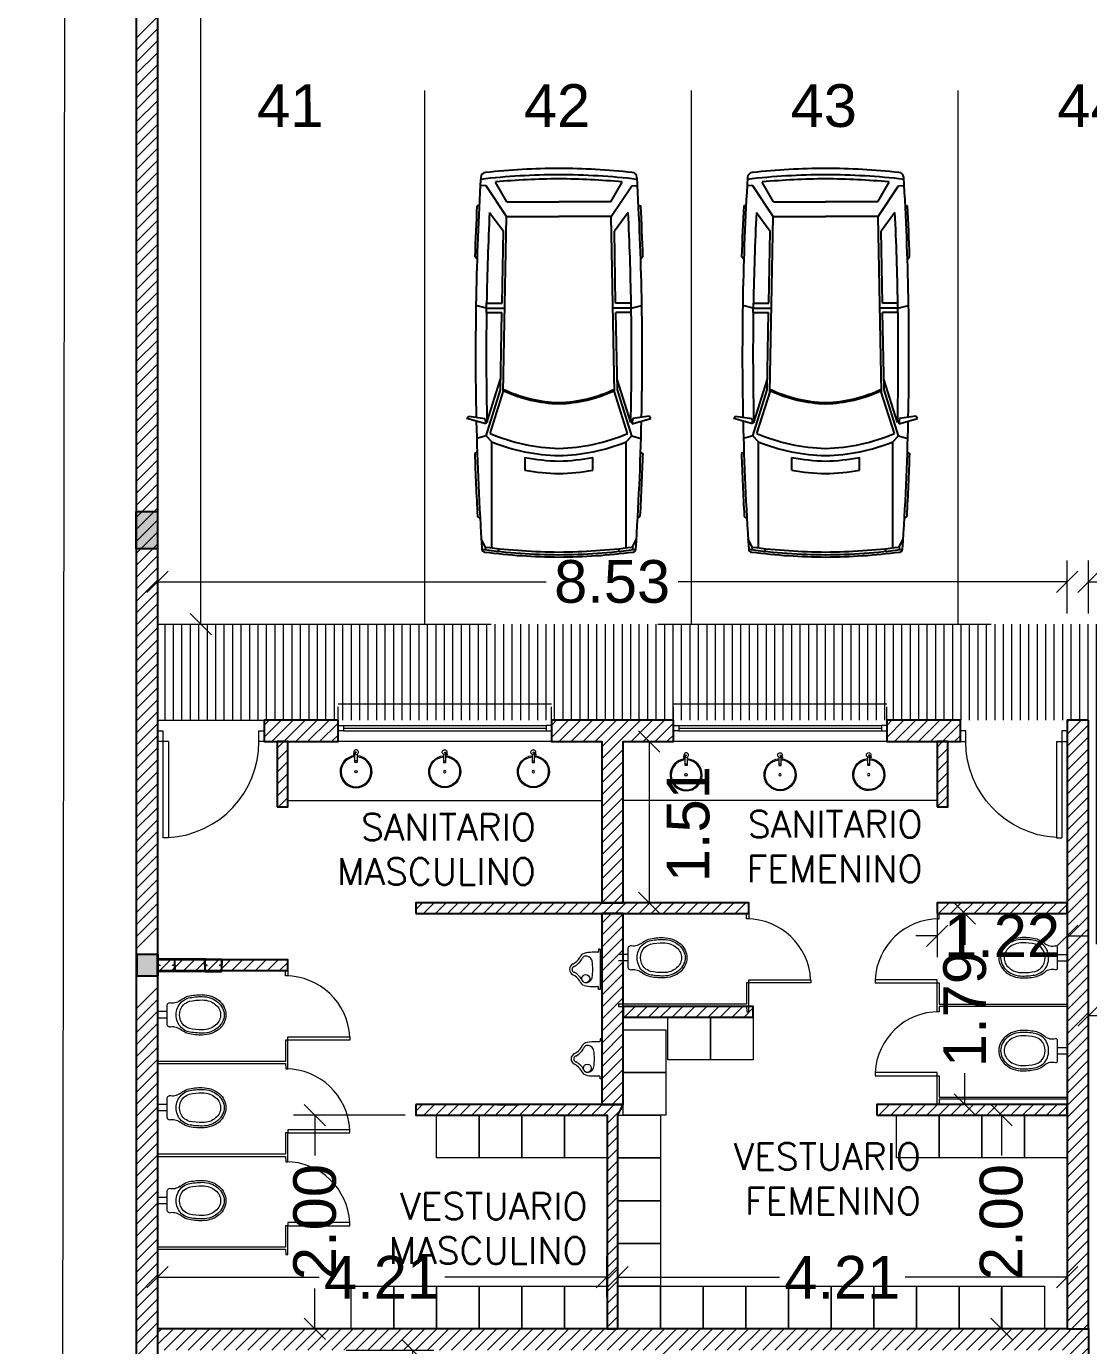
# Model space of a CAD drawing. Header units: inches. Extents: x 2 to 182, y -26 to 193.
# Drawn here: x 10.39 to 20.34, y 95.04 to 107.4 of the extents above; entities that cross this region are included whole.
import ezdxf

# ---------------------------------------------------------------- set-up
doc = ezdxf.new("R2010")
doc.units = ezdxf.units.IN
doc.header["$MEASUREMENT"] = 0
for name, pattern in [('ACAD_ISO10W100', [18, 12, -3, 0, -3]), ('HIDDEN2', [4.7625, 3.175, -1.5875]), ('LÍNEAS_OCULTAS2', [0.1875, 0.125, -0.0625])]:
    doc.linetypes.add(name, pattern=pattern)
for name, color, linetype, lineweight in [('01 eje', 30, 'ACAD_ISO10W100', 9), ('ARQ-CARPINTERIAS', 4, 'Continuous', 9), ('Est-Acero', 4, 'Continuous', 13), ('Est-muro', 7, 'Continuous', 0), ('IS-SANITARIOS', 6, 'Continuous', 9), ('L COTAS', 1, 'Continuous', 9), ('l gris', 9, 'Continuous', 5), ('L PROYEC', 4, 'HIDDEN2', 9), ('LAVADO MU', 10, 'Continuous', 5)]:
    doc.layers.add(name, color=color, linetype=linetype, lineweight=lineweight)
for name, color, linetype in [('01-COTAS ESTRUCTURA', 9, 'Continuous'), ('ARQ-MUROCERAMICO8X18X33', 3, 'Continuous'), ('ARQ-TXTS LOCAL', 3, 'Continuous'), ('AUTOS', 9, 'Continuous'), ('l muro', 5, 'Continuous'), ('l olumnas', 140, 'Continuous'), ('smr acero', 170, 'Continuous')]:
    doc.layers.add(name, color=color, linetype=linetype)
doc.styles.add('2mm para 1.100', font='ARIAL.TTF')
doc.styles.add('3mm para 1.100', font='ARIAL.TTF')
doc.styles.add('RomanS', font='romans.shx')
doc.dimstyles.new('cotas 1.100', dxfattribs={"dimscale": 2, "dimtxt": 0.2, "dimasz": 0.1, "dimexe": 0.1, "dimexo": 0.05, "dimgap": 0.05, "dimtad": 0, "dimzin": 0, "dimdsep": 46, "dimtxsty": '2mm para 1.100', "dimblk": 'OBLIQUE', "dimcen": 0.09, "dimclrd": 256, "dimclre": 256, "dimclrt": 256, "dimaunit": 1, "dimadec": 3, "dimazin": 0, "dimtfac": 1, "dimtofl": 0, "dimtmove": 2, "dimatfit": 3, "dimfxl": 0, "dimtolj": 1, "dimtzin": 0, "dimlwd": -1, "dimlwe": -1, "dimarcsym": 0})
pattern_1 = [(45, (-3436.32653, -725.744745), (-0.0561266008, 0.0561266008), [])]
pattern_2 = [(45, (-3436.32653, -724.94483), (-0.0561266008, 0.0561266008), [])]

# ---------------------------------------------------------------- blocks, each defined once
blk = doc.blocks.new('terreno1')
at = {"layer": '01 eje', "ltscale": 0.05}
blk.add_line((2858.813, 860.328), (2858.813, 730.799), dxfattribs=at)
blk = doc.blocks.new('Bacha de baño 2 pl')
for p, q in [((-0.004, -0.16), (-0.024, -0.176)), ((-0.024, -0.188), (0.004, -0.161)), ((-0.024, -0.176), (-0.024, -0.188)), ((-0.01, -0.256), (-0.01, -0.179)), ((0.011, -0.243), (-0.01, -0.243)), ((0.011, -0.179), (0.011, -0.256)), ((0.011, -0.256), (-0.01, -0.256)), ((0.011, -0.256), (-0.01, -0.256))]:
    blk.add_line(p, q)
at = {"color": 252}
blk.add_circle((0, -0.344), 0.0113, dxfattribs=at)
for centre, radius, start, end in [((0, -0.344), 0.15, 93.6546, 85.9198), ((0, -0.344), 0.14, 93.916, 85.6278), ((0.001, -0.16), 0.0219, 297.5209, 211.2432), ((0.001, -0.16), 0.0219, 232.7873, 242.4791), ((0.001, -0.16), 0.0219, 242.4791, 297.5209), ((-0.002, -0.169), 0.00944, 54.747, 102.6245)]:
    blk.add_arc(centre, radius, start, end)
blk = doc.blocks.new('LZ-PM01$0$MEWAFND$0$MINGI')
for p, q in [((-0.188, 0.016), (-0.168, 0.016)), ((-0.188, 0), (-0.188, 0.016)), ((0.188, 0), (-0.188, 0)), ((0.188, 0.016), (0.168, 0.016)), ((0.188, 0), (0.188, 0.016))]:
    blk.add_line(p, q)
for centre, radius, start, end in [((-0.202, 0.346), 0.17, 302.4219, 333.4809), ((-0.202, 0.346), 0.196, 302.4219, 333.4809), ((-0.001, 0.252), 0.0524, 88.4121, 159.8647), ((-0.015, 0.255), 0.0124, 149.9952, 163.3504), ((-0.001, 0.252), 0.0264, 88.4121, 159.8647), ((0, 0.299), 0.0202, 267.956, 272.044), ((0.001, 0.252), 0.0524, 20.1353, 91.5879), ((0.001, 0.252), 0.0264, 20.1353, 91.5879), ((0.015, 0.255), 0.0124, 16.6496, 30.0048), ((0.202, 0.346), 0.196, 206.5191, 237.5781), ((0.202, 0.346), 0.17, 206.5191, 237.5781), ((0.16, 0.08), 0.32, 165.54, 180), ((-0.087, 0.143), 0.0648, 111.7562, 164.4084), ((-0.087, 0.143), 0.0388, 111.7562, 111.7562), ((-0.061, 0.142), 0.0647, 170.1127, 245.0367), ((-0.087, 0.143), 0.0388, 118.9977, 164.4084), ((-0.141, 0.258), 0.0887, 293.0794, 299.3743), ((0.061, 0.142), 0.0647, 294.9633, 9.8873), ((0.141, 0.258), 0.0887, 240.6257, 246.9206), ((0.087, 0.143), 0.0388, 15.5916, 61.0023), ((0.087, 0.143), 0.0648, 15.5916, 68.2438), ((-0.16, 0.08), 0.32, 0, 14.46), ((-0.168, 0.024), 0.008, 270, 1.2596), ((1.082, 0.051), 1.242, 178.6838, 181.2596), ((-0.06, 0.149), 0.0714, 247.0115, 257.3819), ((0, 0.496), 0.423, 259.6448, 270), ((0, 0.496), 0.423, 270, 280.3552), ((0.06, 0.149), 0.0714, 282.6181, 292.9885), ((-1.082, 0.051), 1.242, 358.7404, 1.3162), ((0.168, 0.024), 0.008, 178.7404, 270)]:
    blk.add_arc(centre, radius, start, end)
blk = doc.blocks.new('Inodoro')
for p, q in [((626.156, 117.888), (626.341, 117.888)), ((626.219, 117.888), (626.219, 117.797)), ((626.279, 117.888), (626.279, 117.797))]:
    blk.add_line(p, q)
for points in [[(626.248, 118.421, 0.114233), (626.185, 118.406, 0.103679), (626.128, 118.362, 0.091573), (626.091, 118.297, 0.084524), (626.077, 118.216, 0.050698), (626.09, 118.087, 0.096685), (626.129, 118.018, 0.193549), (626.249, 117.971, 0.193549), (626.368, 118.018, 0.096685), (626.407, 118.087, 0.050698), (626.42, 118.216, 0.084524), (626.406, 118.297, 0.091573), (626.369, 118.362, 0.103679), (626.312, 118.406, 0.114233), (626.249, 118.421)], [(626.248, 118.388, 0.114233), (626.199, 118.377, 0.103679), (626.153, 118.341, 0.091573), (626.121, 118.286, 0.084532), (626.109, 118.216, 0.049852), (626.121, 118.096, 0.091573), (626.153, 118.041, 0.190851), (626.249, 118.003, 0.190851), (626.344, 118.041, 0.091573), (626.376, 118.096, 0.049852), (626.388, 118.216, 0.084532), (626.376, 118.286, 0.091573), (626.344, 118.341, 0.103679), (626.298, 118.377, 0.114233), (626.249, 118.388)]]:
    blk.add_lwpolyline(points, format="xyb")
for centre, radius, start, end in [((626.263, 118.248), 0.194, 116.0672, 139.7441), ((626.248, 118.278), 0.16, 90, 116.0672), ((626.249, 118.278), 0.16, 63.9328, 90), ((626.234, 118.248), 0.194, 40.2559, 63.9328), ((626.322, 118.216), 0.262, 160.6726, 180), ((626.286, 118.228), 0.224, 139.7441, 160.6726), ((626.211, 118.228), 0.224, 19.3274, 40.2559), ((626.175, 118.216), 0.262, 0, 19.3274), ((626.697, 118.216), 0.638, 179.974, 192.3597), ((625.8, 118.216), 0.638, 347.6403, 0.026), ((626.286, 118.153), 0.224, 199.3274, 220.2559), ((626.211, 118.153), 0.224, 319.7441, 340.6726), ((626.019, 117.935), 0.12, 345.846, 37.6011), ((626.156, 117.908), 0.02, 188.0487, 271.2546), ((626.341, 117.908), 0.02, 268.7454, 351.9513), ((626.478, 117.935), 0.12, 142.3989, 194.154)]:
    blk.add_arc(centre, radius, start, end)
blk = doc.blocks.new('SE-PM01$0$P3')
for p, q in [((7, 19.56), (6.1, 19.56)), ((6.1, 19.509), (6.1, 19.56)), ((7, 19.509), (7, 19.56))]:
    blk.add_line(p, q)
at = {"ltscale": 200}
blk.add_line((7, 19.509), (6.1, 19.509), dxfattribs=at)
for points in [[(7.1, 19.61), (7.1, 19.56), (7, 19.56), (7, 19.61)], [(7.1, 18.66), (7.1, 18.61), (7, 18.61), (7, 18.66)]]:
    blk.add_lwpolyline(points, close=True, dxfattribs=at)
blk.add_arc((7, 19.56), 0.9, 183.2763, 270, dxfattribs=at)
blk = doc.blocks.new('E-120')
for p, q in [((0.361, 0.738), (0.383, 0.763)), ((0.982, 0.765), (0.969, 0.788)), ((1.136, 0.683), (1.111, 0.769)), ((1.249, 0.685), (1.297, 0.862)), ((1.297, 0.862), (1.321, 0.845)), ((1.321, 0.845), (1.297, 0.693)), ((2.333, 0.678), (2.358, 0.777)), ((2.789, 0.766), (2.813, 0.786)), ((3.294, 0.746), (3.29, 0.767)), ((0.094, 0.689), (0.069, 0.692)), ((0.086, 0.63), (1.078, 0.63)), ((0.094, 0.689), (0.171, 0.727)), ((1.078, 0.63), (1.136, 0.683)), ((1.136, 0.683), (1.566, 0.548)), ((1.158, 0.644), (1.558, 0.518)), ((1.297, 0.693), (1.249, 0.685)), ((1.26, 0.674), (1.665, 0.546)), ((2.29, 0.678), (2.29, 0.534)), ((2.29, 0.678), (2.378, 0.677)), ((2.333, 0.678), (2.333, 0.507)), ((2.378, 0.678), (2.378, 0.532)), ((3.228, 0.649), (3.052, 0.52)), ((3.191, 0.491), (3.477, 0.683)), ((3.477, 0.683), (3.48, 0.736)), ((0.079, 0.567), (0.054, 0.569)), ((1.546, 0.522), (3.191, 0.491)), ((1.566, 0.548), (2.29, 0.534)), ((2.378, 0.532), (3.052, 0.52)), ((3.328, 0.488), (3.513, 0.594)), ((3.191, 0.491), (3.191, 0)), ((3.328, 0.488), (3.328, 0)), ((0.814, 0.317), (0.934, 0.317)), ((3.191, -0.491), (3.191, 0)), ((3.328, -0.488), (3.328, 0)), ((0.814, -0.317), (0.934, -0.317)), ((1.546, -0.522), (3.191, -0.491)), ((3.191, -0.491), (3.477, -0.683)), ((3.328, -0.488), (3.513, -0.594)), ((0.078, -0.558), (0.053, -0.562)), ((1.136, -0.683), (1.566, -0.548)), ((1.158, -0.644), (1.558, -0.518)), ((1.26, -0.674), (1.665, -0.546)), ((1.566, -0.548), (2.29, -0.534)), ((2.29, -0.678), (2.29, -0.534)), ((2.333, -0.678), (2.333, -0.507)), ((2.378, -0.532), (3.052, -0.52)), ((2.378, -0.678), (2.378, -0.532)), ((3.228, -0.649), (3.052, -0.52)), ((0.094, -0.689), (0.069, -0.692)), ((0.086, -0.63), (1.078, -0.63)), ((0.094, -0.689), (0.171, -0.727)), ((0.361, -0.738), (0.383, -0.763)), ((1.078, -0.63), (1.136, -0.683)), ((1.136, -0.683), (1.111, -0.769)), ((1.249, -0.685), (1.297, -0.862)), ((1.297, -0.693), (1.249, -0.685)), ((1.321, -0.845), (1.297, -0.693)), ((2.29, -0.678), (2.378, -0.677)), ((2.333, -0.678), (2.358, -0.777)), ((3.477, -0.683), (3.48, -0.736)), ((0.982, -0.765), (0.969, -0.788)), ((1.297, -0.862), (1.321, -0.845)), ((2.789, -0.766), (2.813, -0.786)), ((3.294, -0.746), (3.29, -0.767))]:
    blk.add_line(p, q)
for centre, radius, start, end in [((1.903, -27.265), 28.046, 91.2874, 93.7373), ((1.903, -27.265), 28.069, 91.9055, 93.1027), ((1.903, -27.265), 28.046, 86.6212, 91.2121), ((1.903, -27.258), 28.06, 87.167, 88.1406), ((5.769, -0.04), 5.769, 172.6816, 179.5994), ((5.769, -0.04), 5.747, 172.3934, 179.5979), ((0.077, 0.691), 0.03, 93.7373, 172.6816), ((5.769, -0.04), 5.722, 172.6816, 179.5961), ((2.76, -0.04), 1.81, 158.2817, 178.7222), ((2.76, -0.04), 1.742, 156.8644, 178.6721), ((1.903, -27.265), 27.946, 89.2062, 91.3172), ((1.903, -27.265), 27.946, 87.2823, 89.0264), ((-2.869, -0.011), 6.45, 0.1016, 6.6242), ((3.553, 0.682), 0.05, 6.1594, 86.6212), ((-2.869, -0.011), 6.509, 0.1007, 6.1594), ((2.76, -0.04), 1.325, 155.0855, 178.2544), ((2.76, -0.04), 1.313, 154.6813, 178.2383), ((-2.869, -0.011), 6.411, 0.1023, 5.4171), ((2.76, -0.04), 1.978, 169.5792, 178.8307), ((2.76, -0.04), 1.861, 168.9125, 178.7568), ((5.769, 0.04), 5.769, 180.4006, 187.3184), ((5.769, 0.04), 5.747, 180.4021, 187.6066), ((5.769, 0.04), 5.722, 180.4039, 187.3184), ((2.76, 0.04), 1.978, 181.1693, 190.4208), ((2.76, 0.04), 1.861, 181.2432, 191.0875), ((2.76, 0.04), 1.81, 181.2778, 201.7183), ((2.76, 0.04), 1.742, 181.3279, 203.1356), ((2.76, 0.04), 1.325, 181.7456, 204.9145), ((2.76, 0.04), 1.313, 181.7617, 205.3187), ((-2.869, 0.011), 6.45, 353.3758, 359.8984), ((-2.869, 0.011), 6.411, 354.5829, 359.8977), ((-2.869, 0.011), 6.509, 353.8406, 359.8993), ((0.077, -0.691), 0.03, 187.3184, 266.2627), ((1.903, 27.265), 28.046, 266.2627, 268.7126), ((1.903, 27.265), 27.946, 268.6828, 270.7938), ((1.903, 27.265), 28.046, 268.7879, 273.3788), ((1.903, 27.265), 27.946, 270.9736, 272.7177), ((3.553, -0.682), 0.05, 273.3788, 353.8406), ((1.903, 27.265), 28.069, 266.8973, 268.0945), ((1.903, 27.258), 28.06, 271.8594, 272.833)]:
    blk.add_arc(centre, radius, start, end)
blk = doc.blocks.new('_Oblique')
at = {"color": 0, "linetype": 'ByBlock', "lineweight": -2}
blk.add_line((-0.5, -0.5), (0.5, 0.5), dxfattribs=at)
blk = doc.blocks.new('*D113')
at = {"layer": 'Defpoints', "color": 0}
for p in [(10.786, 133.315), (11.616, 133.314), (11.416, 8.495)]:
    blk.add_point(p, dxfattribs=at)
at = {"layer": 'L COTAS'}
for p, q in [((11.516, 133.314), (10.586, 133.316)), ((10.786, 133.315), (10.688, 71.815)), ((10.586, 8.496), (10.685, 69.996)), ((11.316, 8.495), (10.386, 8.496))]:
    blk.add_line(p, q, dxfattribs=at)
at = {"layer": 'L COTAS', "xscale": 0.2, "yscale": 0.2, "zscale": 0.2}
for p, rotation in [((10.786, 133.315), 89.90828215739022), ((10.586, 8.496), 269.9082821573902)]:
    blk.add_blockref('_Oblique', p, dxfattribs=dict(at, rotation=rotation))
at = {"layer": 'L COTAS', "insert": (10.686, 70.906), "char_height": 0.4, "attachment_point": 5, "rotation": 89.9083, "style": '2mm para 1.100'}
blk.add_mtext('\\A1;124.82', dxfattribs=at)
blk = doc.blocks.new('*D114')
at = {"layer": 'Defpoints', "color": 0}
for p in [(11.616, 133.14), (12.021, 133.14), (11.616, 101.796)]:
    blk.add_point(p, dxfattribs=at)
at = {"layer": 'L COTAS'}
for p, q in [((11.716, 133.14), (12.221, 133.14)), ((12.021, 133.14), (12.021, 118.242)), ((12.021, 101.796), (12.021, 116.694)), ((11.716, 101.796), (12.221, 101.796))]:
    blk.add_line(p, q, dxfattribs=at)
at = {"layer": 'L COTAS', "xscale": 0.2, "yscale": 0.2, "zscale": 0.2}
for p, rotation in [((12.021, 133.14), 90), ((12.021, 101.796), 270)]:
    blk.add_blockref('_Oblique', p, dxfattribs=dict(at, rotation=rotation))
at = {"layer": 'L COTAS', "insert": (12.021, 117.468), "char_height": 0.4, "attachment_point": 5, "rotation": 90, "style": '2mm para 1.100'}
blk.add_mtext('\\A1;31.34', dxfattribs=at)
blk = doc.blocks.new('*D115')
at = {"layer": 'Defpoints', "color": 0}
for p in [(20.139, 102.194), (11.614, 101.796), (20.139, 101.796)]:
    blk.add_point(p, dxfattribs=at)
at = {"layer": 'L COTAS'}
for p, q in [((11.614, 101.896), (11.614, 102.394)), ((20.139, 101.896), (20.139, 102.394)), ((11.614, 102.194), (15.257, 102.194)), ((20.139, 102.194), (16.496, 102.194))]:
    blk.add_line(p, q, dxfattribs=at)
at = {"layer": 'L COTAS', "xscale": 0.2, "yscale": 0.2, "zscale": 0.2, "rotation": 180}
blk.add_blockref('_Oblique', (11.614, 102.194), dxfattribs=at)
at = {"layer": 'L COTAS', "xscale": 0.2, "yscale": 0.2, "zscale": 0.2}
blk.add_blockref('_Oblique', (20.139, 102.194), dxfattribs=at)
at = {"layer": 'L COTAS', "insert": (15.876, 102.194), "char_height": 0.4, "attachment_point": 5, "style": '2mm para 1.100'}
blk.add_mtext('\\A1;8.53', dxfattribs=at)
blk = doc.blocks.new('*D116')
at = {"layer": 'Defpoints', "color": 0}
for p in [(55.176, 102.194), (20.339, 101.796), (55.176, 101.8)]:
    blk.add_point(p, dxfattribs=at)
at = {"layer": 'L COTAS'}
for p, q in [((20.339, 101.896), (20.339, 102.394)), ((55.176, 101.9), (55.176, 102.394)), ((20.339, 102.194), (36.983, 102.194)), ((55.176, 102.194), (38.531, 102.194))]:
    blk.add_line(p, q, dxfattribs=at)
at = {"layer": 'L COTAS', "xscale": 0.2, "yscale": 0.2, "zscale": 0.2, "rotation": 180}
blk.add_blockref('_Oblique', (20.339, 102.194), dxfattribs=at)
at = {"layer": 'L COTAS', "xscale": 0.2, "yscale": 0.2, "zscale": 0.2}
blk.add_blockref('_Oblique', (55.176, 102.194), dxfattribs=at)
at = {"layer": 'L COTAS', "insert": (37.757, 102.194), "char_height": 0.4, "attachment_point": 5, "style": '2mm para 1.100'}
blk.add_mtext('\\A1;34.84', dxfattribs=at)
blk = doc.blocks.new('*D117')
at = {"layer": 'Defpoints', "color": 0}
for p in [(15.976, 100.696), (16.222, 99.186), (16.222, 99.186)]:
    blk.add_point(p, dxfattribs=at)
at = {"layer": 'L COTAS'}
for p, q in [((16.076, 100.696), (16.422, 100.696)), ((16.222, 100.696), (16.222, 99.186)), ((16.122, 99.186), (16.022, 99.186))]:
    blk.add_line(p, q, dxfattribs=at)
at = {"layer": 'L COTAS', "xscale": 0.2, "yscale": 0.2, "zscale": 0.2}
for p, rotation in [((16.222, 100.696), 90), ((16.222, 99.186), 270)]:
    blk.add_blockref('_Oblique', p, dxfattribs=dict(at, rotation=rotation))
at = {"layer": 'L COTAS', "insert": (16.59, 99.923), "char_height": 0.4, "attachment_point": 5, "rotation": 90, "style": '2mm para 1.100'}
blk.add_mtext('\\A1;1.51', dxfattribs=at)
blk = doc.blocks.new('*D118')
at = {"layer": 'Defpoints', "color": 0}
for p in [(18.921, 99.136), (20.139, 99.186), (20.139, 98.878)]:
    blk.add_point(p, dxfattribs=at)
at = {"layer": 'L COTAS'}
for p, q in [((18.921, 99.036), (18.921, 98.678)), ((20.139, 99.086), (20.139, 98.678)), ((18.921, 98.878), (18.721, 98.878)), ((20.139, 98.878), (20.339, 98.878))]:
    blk.add_line(p, q, dxfattribs=at)
at = {"layer": 'L COTAS', "xscale": 0.2, "yscale": 0.2, "zscale": 0.2}
blk.add_blockref('_Oblique', (18.921, 98.878), dxfattribs=at)
at = {"layer": 'L COTAS', "xscale": 0.2, "yscale": 0.2, "zscale": 0.2, "rotation": 180}
blk.add_blockref('_Oblique', (20.139, 98.878), dxfattribs=at)
at = {"layer": 'L COTAS', "insert": (19.53, 98.878), "char_height": 0.4, "attachment_point": 5, "style": '2mm para 1.100'}
blk.add_mtext('\\A1;1.22', dxfattribs=at)
blk = doc.blocks.new('*D119')
at = {"layer": 'Defpoints', "color": 0}
for p in [(20.139, 95.679), (15.926, 95.396), (20.139, 95.396)]:
    blk.add_point(p, dxfattribs=at)
at = {"layer": 'L COTAS'}
for p, q in [((15.926, 95.496), (15.926, 95.879)), ((20.139, 95.496), (20.139, 95.879)), ((15.926, 95.679), (17.444, 95.679)), ((20.139, 95.679), (18.622, 95.679))]:
    blk.add_line(p, q, dxfattribs=at)
at = {"layer": 'L COTAS', "xscale": 0.2, "yscale": 0.2, "zscale": 0.2, "rotation": 180}
blk.add_blockref('_Oblique', (15.926, 95.679), dxfattribs=at)
at = {"layer": 'L COTAS', "xscale": 0.2, "yscale": 0.2, "zscale": 0.2}
blk.add_blockref('_Oblique', (20.139, 95.679), dxfattribs=at)
at = {"layer": 'L COTAS', "insert": (18.033, 95.679), "char_height": 0.4, "attachment_point": 5, "style": '2mm para 1.100'}
blk.add_mtext('\\A1;4.21', dxfattribs=at)
blk = doc.blocks.new('*D120')
at = {"layer": 'Defpoints', "color": 0}
for p in [(19.182, 99.086), (19.289, 99.086), (19.182, 97.296)]:
    blk.add_point(p, dxfattribs=at)
at = {"layer": 'L COTAS'}
for p, q in [((19.189, 99.086), (18.982, 99.086)), ((19.182, 99.086), (19.182, 98.792)), ((19.182, 97.296), (19.182, 97.59)), ((19.082, 97.296), (18.982, 97.296))]:
    blk.add_line(p, q, dxfattribs=at)
at = {"layer": 'L COTAS', "xscale": 0.2, "yscale": 0.2, "zscale": 0.2}
for p, rotation in [((19.182, 99.086), 90), ((19.182, 97.296), 270)]:
    blk.add_blockref('_Oblique', p, dxfattribs=dict(at, rotation=rotation))
at = {"layer": 'L COTAS', "insert": (19.182, 98.191), "char_height": 0.4, "attachment_point": 5, "rotation": 90, "style": '2mm para 1.100'}
blk.add_mtext('\\A1;1.79', dxfattribs=at)
blk = doc.blocks.new('*D121')
at = {"layer": 'Defpoints', "color": 0}
for p in [(11.614, 95.679), (11.614, 95.396), (15.826, 95.396)]:
    blk.add_point(p, dxfattribs=at)
at = {"layer": 'L COTAS'}
for p, q in [((11.614, 95.496), (11.614, 95.879)), ((15.826, 95.496), (15.826, 95.879)), ((11.614, 95.679), (13.131, 95.679)), ((15.826, 95.679), (14.309, 95.679))]:
    blk.add_line(p, q, dxfattribs=at)
at = {"layer": 'L COTAS', "xscale": 0.2, "yscale": 0.2, "zscale": 0.2, "rotation": 180}
blk.add_blockref('_Oblique', (11.614, 95.679), dxfattribs=at)
at = {"layer": 'L COTAS', "xscale": 0.2, "yscale": 0.2, "zscale": 0.2}
blk.add_blockref('_Oblique', (15.826, 95.679), dxfattribs=at)
at = {"layer": 'L COTAS', "insert": (13.72, 95.679), "char_height": 0.4, "attachment_point": 5, "style": '2mm para 1.100'}
blk.add_mtext('\\A1;4.21', dxfattribs=at)
blk = doc.blocks.new('*D197')
at = {"layer": 'Defpoints', "color": 0}
for p in [(19.249, 97.196), (19.249, 95.196), (19.524, 95.196)]:
    blk.add_point(p, dxfattribs=at)
at = {"layer": 'L COTAS'}
for p, q in [((19.349, 97.196), (19.724, 97.196)), ((19.524, 97.196), (19.524, 96.818)), ((19.524, 95.196), (19.524, 95.574)), ((19.349, 95.196), (19.724, 95.196))]:
    blk.add_line(p, q, dxfattribs=at)
at = {"layer": 'L COTAS', "xscale": 0.2, "yscale": 0.2, "zscale": 0.2}
for p, rotation in [((19.524, 97.196), 90), ((19.524, 95.196), 270)]:
    blk.add_blockref('_Oblique', p, dxfattribs=dict(at, rotation=rotation))
at = {"layer": 'L COTAS', "insert": (19.524, 96.196), "char_height": 0.4, "attachment_point": 5, "rotation": 90, "style": '2mm para 1.100'}
blk.add_mtext('\\A1;2.00', dxfattribs=at)
blk = doc.blocks.new('*D424')
at = {"layer": 'Defpoints', "color": 0}
for p in [(14.036, 97.196), (13.09, 95.196), (14.036, 95.196)]:
    blk.add_point(p, dxfattribs=at)
at = {"layer": 'L COTAS'}
for p, q in [((13.936, 97.196), (12.89, 97.196)), ((13.09, 97.196), (13.09, 96.818)), ((13.09, 95.196), (13.09, 95.574)), ((13.936, 95.196), (12.89, 95.196))]:
    blk.add_line(p, q, dxfattribs=at)
at = {"layer": 'L COTAS', "xscale": 0.2, "yscale": 0.2, "zscale": 0.2}
for p, rotation in [((13.09, 97.196), 90), ((13.09, 95.196), 270)]:
    blk.add_blockref('_Oblique', p, dxfattribs=dict(at, rotation=rotation))
at = {"layer": 'L COTAS', "insert": (13.09, 96.196), "char_height": 0.4, "attachment_point": 5, "rotation": 90, "style": '2mm para 1.100'}
blk.add_mtext('\\A1;2.00', dxfattribs=at)
blk = doc.blocks.new('*D198')
at = {"layer": 'Defpoints', "color": 0}
for p in [(23.283, 98.548), (23.283, 98.13), (20.342, 97.698)]:
    blk.add_point(p, dxfattribs=at)
at = {"layer": 'L COTAS'}
for p, q in [((23.283, 98.448), (23.283, 97.93)), ((20.342, 97.798), (20.342, 98.33)), ((20.342, 98.13), (21.19, 98.13)), ((23.283, 98.13), (22.435, 98.13))]:
    blk.add_line(p, q, dxfattribs=at)
at = {"layer": 'L COTAS', "xscale": 0.2, "yscale": 0.2, "zscale": 0.2, "rotation": 180}
blk.add_blockref('_Oblique', (20.342, 98.13), dxfattribs=at)
at = {"layer": 'L COTAS', "xscale": 0.2, "yscale": 0.2, "zscale": 0.2}
blk.add_blockref('_Oblique', (23.283, 98.13), dxfattribs=at)
at = {"layer": 'L COTAS', "insert": (21.812, 98.13), "char_height": 0.4, "attachment_point": 5, "style": '2mm para 1.100'}
blk.add_mtext('\\A1;2.94', dxfattribs=at)
blk = doc.blocks.new('*D202')
at = {"layer": 'Defpoints', "color": 0}
for p in [(13.284, 94.996), (14.006, 94.996), (13.284, 91.901)]:
    blk.add_point(p, dxfattribs=at)
at = {"layer": 'L COTAS'}
for p, q in [((13.384, 94.996), (14.206, 94.996)), ((14.006, 94.996), (14.006, 94.068)), ((14.006, 91.901), (14.006, 92.829)), ((13.384, 91.901), (14.206, 91.901))]:
    blk.add_line(p, q, dxfattribs=at)
at = {"layer": 'L COTAS', "xscale": 0.2, "yscale": 0.2, "zscale": 0.2}
for p, rotation in [((14.006, 94.996), 90), ((14.006, 91.901), 270)]:
    blk.add_blockref('_Oblique', p, dxfattribs=dict(at, rotation=rotation))
at = {"layer": 'L COTAS', "insert": (14.006, 93.448), "char_height": 0.4, "attachment_point": 5, "rotation": 90, "style": '2mm para 1.100'}
blk.add_mtext('\\A1;3.09', dxfattribs=at)
blk = doc.blocks.new('base1')
at = {"layer": 'smr acero'}
h = blk.add_hatch(color=256, dxfattribs=at)
h.dxf.hatch_style = 1
h.paths.add_polyline_path([(4862.665, 1040.797), (4862.665, 1040.597), (4862.465, 1040.597), (4862.465, 1040.797)])
at = {"layer": 'Est-Acero'}
for points in [[(4862.819, 1040.757), (4862.671, 1040.757, 0.414214), (4862.665, 1040.751), (4862.665, 1040.703, 0.414214), (4862.671, 1040.697), (4862.685, 1040.697), (4862.685, 1040.699), (4862.673, 1040.699, -0.414214), (4862.667, 1040.705), (4862.667, 1040.749, -0.414214), (4862.673, 1040.755), (4862.817, 1040.755, -0.414214), (4862.823, 1040.749), (4862.823, 1040.705, -0.414214), (4862.817, 1040.699), (4862.805, 1040.699), (4862.805, 1040.697), (4862.819, 1040.697, 0.414214), (4862.825, 1040.703), (4862.825, 1040.751, 0.414214)], [(4863.111, 1040.757), (4863.259, 1040.757, -0.414214), (4863.265, 1040.751), (4863.265, 1040.703, -0.414214), (4863.259, 1040.697), (4863.245, 1040.697), (4863.245, 1040.699), (4863.257, 1040.699, 0.414214), (4863.263, 1040.705), (4863.263, 1040.749, 0.414214), (4863.257, 1040.755), (4863.113, 1040.755, 0.414214), (4863.107, 1040.749), (4863.107, 1040.705, 0.414214), (4863.113, 1040.699), (4863.125, 1040.699), (4863.125, 1040.697), (4863.111, 1040.697, -0.414214), (4863.105, 1040.703), (4863.105, 1040.751, -0.414214)], [(4862.819, 1040.637), (4862.671, 1040.637, -0.414214), (4862.665, 1040.643), (4862.665, 1040.691, -0.414214), (4862.671, 1040.697), (4862.685, 1040.697), (4862.685, 1040.695), (4862.673, 1040.695, 0.414214), (4862.667, 1040.689), (4862.667, 1040.645, 0.414214), (4862.673, 1040.639), (4862.817, 1040.639, 0.414214), (4862.823, 1040.645), (4862.823, 1040.689, 0.414214), (4862.817, 1040.695), (4862.805, 1040.695), (4862.805, 1040.697), (4862.819, 1040.697, -0.414214), (4862.825, 1040.691), (4862.825, 1040.643, -0.414214)], [(4863.111, 1040.637), (4863.259, 1040.637, 0.414214), (4863.265, 1040.643), (4863.265, 1040.691, 0.414214), (4863.259, 1040.697), (4863.245, 1040.697), (4863.245, 1040.695), (4863.257, 1040.695, -0.414214), (4863.263, 1040.689), (4863.263, 1040.645, -0.414214), (4863.257, 1040.639), (4863.113, 1040.639, -0.414214), (4863.107, 1040.645), (4863.107, 1040.689, -0.414214), (4863.113, 1040.695), (4863.125, 1040.695), (4863.125, 1040.697), (4863.111, 1040.697, 0.414214), (4863.105, 1040.691), (4863.105, 1040.643, 0.414214)]]:
    blk.add_lwpolyline(points, format="xyb", close=True, dxfattribs=at)
at = {"layer": 'Est-muro'}
for p, q in [((4863.111, 1040.757), (4862.809, 1040.757)), ((4863.111, 1040.637), (4862.809, 1040.637))]:
    blk.add_line(p, q, dxfattribs=at)
at = {"layer": 'l olumnas'}
blk.add_lwpolyline([(4862.465, 1040.597), (4862.665, 1040.597), (4862.665, 1040.797), (4862.465, 1040.797)], close=True, dxfattribs=at)

msp = doc.modelspace()

# ---------------------------------------------------------------- hatches: boundary and pattern name
at = {"layer": 'l gris'}
h = msp.add_hatch(dxfattribs=at)
h.set_pattern_fill('LINE', color=256, scale=0.025, angle=90)
h.set_pattern_definition([(90, (-3797.44121, -724.84161), (-0.079375, 5e-18), [])])
h.paths.add_polyline_path([(11.616, 101.796), (40.616, 101.796), (40.635, 101.601), (40.692, 101.414), (40.785, 101.241), (40.909, 101.089), (41.061, 100.965), (41.234, 100.872), (41.421, 100.815), (41.616, 100.796), (55.377, 100.796), (55.422, 98.798), (20.341, 98.798), (20.341, 100.896), (11.616, 100.896)])
at = {"layer": 'LAVADO MU'}
h = msp.add_hatch(dxfattribs=at)
h.set_pattern_fill('ANSI31', color=256, scale=0.025)
h.set_pattern_definition([(45, (-3436.04092, -726.89483), (-0.0561266008, 0.0561266008), [])])
h.paths.add_polyline_path([(20.341, 100.896), (20.141, 100.896), (20.141, 95.196), (11.616, 95.196), (11.616, 94.996), (16.279, 94.996), (16.279, 93.051), (15.129, 93.051), (15.129, 92.901), (16.429, 92.901), (16.429, 94.996), (20.141, 94.996), (20.141, 91.903), (16.279, 91.903), (16.279, 91.753), (20.141, 91.753), (20.141, 89.9), (19.679, 89.9), (19.679, 89.684), (20.341, 89.7)])
h = msp.add_hatch(dxfattribs=at)
h.set_pattern_fill('ANSI31', color=256, scale=0.025)
h.set_pattern_definition(pattern_1)
h.paths.add_polyline_path([(13.307, 100.896), (12.616, 100.896), (12.616, 100.696), (12.736, 100.696), (12.736, 100.696), (12.836, 100.696), (13.307, 100.696)])
h = msp.add_hatch(dxfattribs=at)
h.set_pattern_fill('ANSI31', color=256, scale=0.025)
h.set_pattern_definition(pattern_1)
h.paths.add_polyline_path([(16.45, 100.896), (15.307, 100.896), (15.307, 100.696), (15.779, 100.696), (15.779, 99.186), (15.979, 99.186), (15.979, 100.696), (16.45, 100.696)])
h = msp.add_hatch(dxfattribs=at)
h.set_pattern_fill('ANSI31', color=256, scale=0.025)
h.set_pattern_definition(pattern_1)
h.paths.add_polyline_path([(19.141, 100.896), (18.45, 100.896), (18.45, 100.696), (18.921, 100.696), (18.921, 100.696), (19.021, 100.696), (19.141, 100.696)], flags=17)
h = msp.add_hatch(dxfattribs=at)
h.set_pattern_fill('ANSI31', color=256, scale=0.025)
h.set_pattern_definition(pattern_1)
h.paths.add_polyline_path([(12.836, 100.696), (12.736, 100.696), (12.736, 100.086), (12.836, 100.086)])
h = msp.add_hatch(dxfattribs=at)
h.set_pattern_fill('ANSI31', color=256, scale=0.025)
h.set_pattern_definition(pattern_1)
h.paths.add_polyline_path([(19.021, 100.696), (18.921, 100.696), (18.921, 100.086), (19.021, 100.086)])
h = msp.add_hatch(dxfattribs=at)
h.set_pattern_fill('ANSI31', color=256, scale=0.025)
h.set_pattern_definition([(45, (-3436.32353, -725.744745), (-0.0561266008, 0.0561266008), [])])
h.paths.add_polyline_path([(17.156, 99.186), (14.036, 99.186), (14.036, 99.086), (14.805, 99.086), (14.805, 99.086), (15.005, 99.086), (17.156, 99.086)])
h = msp.add_hatch(dxfattribs=at)
h.set_pattern_fill('ANSI31', color=256, scale=0.025)
h.set_pattern_definition(pattern_1)
h.paths.add_polyline_path([(20.141, 99.186), (18.921, 99.186), (18.921, 99.086), (20.141, 99.086)])
h = msp.add_hatch(dxfattribs=at)
h.set_pattern_fill('ANSI31', color=256, scale=0.025)
h.set_pattern_definition([(45, (-3435.349234, -725.744745), (-0.0561266008, 0.0561266008), [])])
h.paths.add_polyline_path([(15.979, 98.216), (15.979, 98.236), (15.979, 99.086), (15.779, 99.086), (15.779, 97.296), (15.979, 97.296), (15.979, 97.346), (15.979, 97.346), (15.979, 97.366), (15.979, 98.216)])
h = msp.add_hatch(dxfattribs=at)
h.set_pattern_fill('ANSI31', color=256, scale=0.025)
h.set_pattern_definition([(45, (-3436.32653, -726.27952), (-0.0561266008, 0.0561266008), [])])
h.paths.add_polyline_path([(12.836, 98.651), (11.616, 98.651), (11.616, 98.551), (12.836, 98.551)])
h = msp.add_hatch(dxfattribs=at)
h.set_pattern_fill('ANSI31', color=256, scale=0.025)
h.set_pattern_definition([(45, (-3439.269134, -726.714786), (-0.0561266008, 0.0561266008), [])])
h.paths.add_polyline_path([(17.199, 98.216), (15.979, 98.216), (15.979, 98.116), (17.199, 98.116)])
h = msp.add_hatch(dxfattribs=at)
h.set_pattern_fill('ANSI31', color=256, scale=0.025)
h.set_pattern_definition(pattern_2)
h.paths.add_polyline_path([(15.979, 97.296), (16.222, 97.296), (16.202, 97.296), (14.036, 97.296), (14.036, 97.196), (15.829, 97.196), (15.829, 95.281), (15.829, 95.196), (15.929, 95.196), (15.929, 97.196), (15.951, 97.196)])
h = msp.add_hatch(dxfattribs=at)
h.set_pattern_fill('ANSI31', color=256, scale=0.025)
h.set_pattern_definition(pattern_2)
h.paths.add_polyline_path([(20.141, 97.296), (18.356, 97.296), (18.356, 97.196), (20.141, 97.196)])
at = {"layer": 'smr acero'}
h = msp.add_hatch(color=256, dxfattribs=at)
h.dxf.hatch_style = 1
h.paths.add_polyline_path([(11.416, 102.851), (11.416, 102.501), (11.616, 102.501), (11.616, 102.851)])

# ---------------------------------------------------------------- linework, layer by layer
at = {"layer": 'ARQ-MUROCERAMICO8X18X33'}
for points in [[(12.736, 100.086), (12.836, 100.086), (12.836, 100.696), (12.736, 100.696)], [(18.921, 100.086), (19.021, 100.086), (19.021, 100.696), (18.921, 100.696)], [(14.036, 99.086), (17.156, 99.086), (17.156, 99.186), (14.036, 99.186)], [(18.921, 99.086), (20.141, 99.086), (20.141, 99.186), (18.921, 99.186)], [(11.616, 98.551), (12.836, 98.551), (12.836, 98.651), (11.616, 98.651)], [(15.979, 98.116), (17.199, 98.116), (17.199, 98.216), (15.979, 98.216)], [(14.036, 97.296), (14.036, 97.196), (15.829, 97.196), (15.829, 95.196), (15.929, 95.196), (15.929, 97.196), (15.929, 97.196), (15.979, 97.296)], [(18.356, 97.196), (20.141, 97.196), (20.141, 97.296), (18.356, 97.296)]]:
    msp.add_lwpolyline(points, close=True, dxfattribs=at)
at = {"layer": 'IS-SANITARIOS'}
for p, q in [((12.836, 100.146), (15.779, 100.146)), ((18.922, 100.146), (15.979, 100.146)), ((18.341, 98.466), (18.341, 98.436)), ((18.341, 97.596), (18.341, 97.566))]:
    msp.add_line(p, q, dxfattribs=at)
for points in [[(17.156, 99.036), (17.136, 99.036), (17.136, 99.086), (17.156, 99.086)], [(18.921, 99.036), (18.941, 99.036), (18.941, 99.086), (18.921, 99.086)], [(12.836, 98.501), (12.816, 98.501), (12.816, 98.551), (12.836, 98.551)], [(15.936, 98.216), (17.136, 98.216), (17.137, 98.166), (17.156, 98.166), (17.156, 98.436), (17.136, 98.436), (17.136, 98.236), (15.936, 98.236)], [(17.156, 98.466), (17.737, 98.466), (17.737, 98.436), (17.156, 98.436)], [(18.921, 98.466), (18.34, 98.466), (18.34, 98.436), (18.921, 98.436)], [(20.141, 98.216), (18.941, 98.216), (18.94, 98.166), (18.921, 98.166), (18.921, 98.436), (18.941, 98.436), (18.941, 98.236), (20.141, 98.236)], [(11.616, 97.681), (12.816, 97.681), (12.817, 97.631), (12.836, 97.631), (12.836, 97.901), (12.816, 97.901), (12.816, 97.701), (11.616, 97.701)], [(12.836, 97.931), (13.417, 97.931), (13.417, 97.901), (12.836, 97.901)], [(18.921, 97.596), (18.34, 97.596), (18.34, 97.566), (18.921, 97.566)], [(20.141, 97.346), (18.941, 97.346), (18.94, 97.296), (18.921, 97.296), (18.921, 97.566), (18.941, 97.566), (18.941, 97.366), (20.141, 97.366)], [(11.616, 96.811), (12.816, 96.811), (12.817, 96.761), (12.836, 96.761), (12.836, 97.031), (12.816, 97.031), (12.816, 96.831), (11.616, 96.831)], [(13.417, 97.061), (12.836, 97.061), (12.836, 97.031), (13.417, 97.031)], [(11.616, 95.941), (12.816, 95.941), (12.817, 95.891), (12.836, 95.891), (12.836, 96.161), (12.816, 96.161), (12.816, 95.961), (11.616, 95.961)], [(13.417, 96.191), (12.836, 96.191), (12.836, 96.161), (13.417, 96.161)]]:
    msp.add_lwpolyline(points, close=True, dxfattribs=at)
for points in [[(15.979, 97.996), (16.379, 97.996), (16.379, 97.596), (15.979, 97.596), (15.979, 97.996)], [(16.399, 98.116), (16.799, 98.116), (16.799, 97.716), (16.399, 97.716), (16.399, 98.116)], [(16.799, 98.116), (17.199, 98.116), (17.199, 97.716), (16.799, 97.716), (16.799, 98.116)], [(15.979, 97.596), (16.379, 97.596), (16.379, 97.196), (15.979, 97.196), (15.979, 97.596)], [(14.229, 97.196), (14.629, 97.196), (14.629, 96.796), (14.229, 96.796), (14.229, 97.196)], [(14.629, 97.196), (15.029, 97.196), (15.029, 96.796), (14.629, 96.796), (14.629, 97.196)], [(15.029, 97.196), (15.429, 97.196), (15.429, 96.796), (15.029, 96.796), (15.029, 97.196)], [(15.429, 97.196), (15.829, 97.196), (15.829, 96.796), (15.429, 96.796), (15.429, 97.196)], [(15.929, 97.196), (16.329, 97.196), (16.329, 96.796), (15.929, 96.796), (15.929, 97.196)], [(18.541, 97.196), (18.941, 97.196), (18.941, 96.796), (18.541, 96.796), (18.541, 97.196)], [(18.941, 97.196), (19.341, 97.196), (19.341, 96.796), (18.941, 96.796), (18.941, 97.196)], [(19.341, 97.196), (19.741, 97.196), (19.741, 96.796), (19.341, 96.796), (19.341, 97.196)], [(19.741, 97.196), (20.141, 97.196), (20.141, 96.796), (19.741, 96.796), (19.741, 97.196)], [(15.929, 96.796), (16.329, 96.796), (16.329, 96.396), (15.929, 96.396), (15.929, 96.796)], [(15.929, 96.396), (16.329, 96.396), (16.329, 95.996), (15.929, 95.996), (15.929, 96.396)], [(15.929, 95.996), (16.329, 95.996), (16.329, 95.596), (15.929, 95.596), (15.929, 95.996)], [(13.429, 95.596), (13.829, 95.596), (13.829, 95.196), (13.429, 95.196), (13.429, 95.596)], [(13.829, 95.596), (14.229, 95.596), (14.229, 95.196), (13.829, 95.196), (13.829, 95.596)], [(14.229, 95.596), (14.629, 95.596), (14.629, 95.196), (14.229, 95.196), (14.229, 95.596)], [(14.629, 95.596), (15.029, 95.596), (15.029, 95.196), (14.629, 95.196), (14.629, 95.596)], [(15.029, 95.596), (15.429, 95.596), (15.429, 95.196), (15.029, 95.196), (15.029, 95.596)], [(15.429, 95.596), (15.829, 95.596), (15.829, 95.196), (15.429, 95.196), (15.429, 95.596)], [(15.929, 95.596), (16.329, 95.596), (16.329, 95.196), (15.929, 95.196), (15.929, 95.596)], [(16.329, 95.596), (16.729, 95.596), (16.729, 95.196), (16.329, 95.196), (16.329, 95.596)], [(16.729, 95.596), (17.129, 95.596), (17.129, 95.196), (16.729, 95.196), (16.729, 95.596)], [(17.129, 95.596), (17.529, 95.596), (17.529, 95.196), (17.129, 95.196), (17.129, 95.596)], [(17.529, 95.596), (17.929, 95.596), (17.929, 95.196), (17.529, 95.196), (17.529, 95.596)], [(17.929, 95.596), (18.329, 95.596), (18.329, 95.196), (17.929, 95.196), (17.929, 95.596)], [(18.329, 95.596), (18.729, 95.596), (18.729, 95.196), (18.329, 95.196), (18.329, 95.596)], [(18.729, 95.596), (19.129, 95.596), (19.129, 95.196), (18.729, 95.196), (18.729, 95.596)], [(19.129, 95.596), (19.529, 95.596), (19.529, 95.196), (19.129, 95.196), (19.129, 95.596)], [(19.529, 95.596), (19.929, 95.596), (19.929, 95.196), (19.529, 95.196), (19.529, 95.596)]]:
    msp.add_lwpolyline(points, dxfattribs=at)
for centre, start, end in [((17.137, 98.436), 2.8778, 89.9961), ((18.94, 98.436), 90.0039, 177.1222), ((12.817, 97.901), 2.8778, 89.9961), ((18.94, 97.566), 90.0039, 177.1222), ((12.817, 97.031), 2.8778, 89.9961), ((12.817, 96.161), 2.8778, 89.9961)]:
    msp.add_arc(centre, 0.6, start, end, dxfattribs=at)
at = {"layer": 'l gris'}
for p, q in [((14.116, 106.796), (14.116, 101.796)), ((16.616, 106.796), (16.616, 101.796)), ((19.116, 106.796), (19.116, 101.796)), ((15.307, 100.696), (13.307, 100.696)), ((18.45, 100.696), (16.45, 100.696))]:
    msp.add_line(p, q, dxfattribs=at)
msp.add_lwpolyline([(11.616, 100.896), (12.616, 100.896)], dxfattribs=at)
at = {"layer": 'l muro'}
for p, q in [((11.416, 133.315), (11.416, 8.506)), ((11.616, 133.315), (11.616, 8.506)), ((14.802, 97.296), (15.002, 97.296)), ((20.141, 95.196), (11.616, 95.196)), ((20.341, 95.196), (20.341, 89.7))]:
    msp.add_line(p, q, dxfattribs=at)
for points in [[(13.307, 100.896), (12.616, 100.896), (12.616, 100.696), (13.307, 100.696)], [(15.779, 99.186), (15.979, 99.186), (15.979, 100.696), (16.45, 100.696), (16.45, 100.896), (15.307, 100.896), (15.307, 100.696), (15.779, 100.696)], [(19.141, 100.896), (18.45, 100.896), (18.45, 100.696), (19.141, 100.696)], [(20.341, 100.896), (20.141, 100.896), (20.141, 95.196), (20.341, 95.196)], [(15.979, 99.086), (15.779, 99.086), (15.779, 97.296), (15.979, 97.296)]]:
    msp.add_lwpolyline(points, close=True, dxfattribs=at)
at = {"layer": 'l olumnas'}
msp.add_lwpolyline([(11.616, 102.501), (11.416, 102.501), (11.416, 102.851), (11.616, 102.851)], close=True, dxfattribs=at)
at = {"layer": 'L PROYEC', "linetype": 'LÍNEAS_OCULTAS2', "ltscale": 25}
msp.add_line((11.616, 101.796), (55.377, 101.796), dxfattribs=at)
at = {"layer": 'L PROYEC', "linetype": 'LÍNEAS_OCULTAS2'}
for p, q in [((13.307, 100.896), (13.307, 101.051)), ((15.307, 100.896), (15.307, 101.051)), ((16.45, 100.896), (16.45, 101.051)), ((18.45, 100.896), (18.45, 101.051))]:
    msp.add_line(p, q, dxfattribs=at)
at = {"layer": 'L PROYEC', "linetype": 'LÍNEAS_OCULTAS2', "ltscale": 50}
for p, q in [((13.307, 101.051), (15.307, 101.051)), ((16.45, 101.051), (18.45, 101.051)), ((13.357, 100.846), (15.257, 100.846)), ((16.5, 100.846), (18.4, 100.846)), ((13.357, 100.821), (15.257, 100.821)), ((13.357, 100.796), (15.257, 100.796)), ((16.5, 100.821), (18.4, 100.821)), ((16.5, 100.796), (18.4, 100.796))]:
    msp.add_line(p, q, dxfattribs=at)
at = {"layer": 'L PROYEC', "linetype": 'LÍNEAS_OCULTAS2'}
for points in [[(13.307, 100.846), (13.357, 100.846), (13.357, 100.796), (13.307, 100.796)], [(15.307, 100.846), (15.257, 100.846), (15.257, 100.796), (15.307, 100.796)], [(16.45, 100.846), (16.5, 100.846), (16.5, 100.796), (16.45, 100.796)], [(18.45, 100.846), (18.4, 100.846), (18.4, 100.796), (18.45, 100.796)]]:
    msp.add_lwpolyline(points, close=True, dxfattribs=at)
at = {"layer": 'LAVADO MU'}
for p, q in [((11.416, 107.286), (11.616, 107.486)), ((11.416, 107.174), (11.616, 107.374)), ((11.416, 107.062), (11.616, 107.262)), ((11.416, 106.95), (11.616, 107.149)), ((11.416, 106.837), (11.616, 107.037)), ((11.416, 106.725), (11.616, 106.925)), ((11.416, 106.613), (11.616, 106.813)), ((11.416, 106.501), (11.616, 106.7)), ((11.416, 106.388), (11.616, 106.588)), ((11.416, 106.276), (11.616, 106.476)), ((11.416, 106.164), (11.616, 106.364)), ((11.416, 106.052), (11.616, 106.251)), ((11.416, 105.939), (11.616, 106.139)), ((11.416, 105.827), (11.616, 106.027)), ((11.416, 105.715), (11.616, 105.915)), ((11.416, 105.603), (11.616, 105.802)), ((11.416, 105.49), (11.616, 105.69)), ((11.416, 105.378), (11.616, 105.578)), ((11.416, 105.266), (11.616, 105.466)), ((11.416, 105.154), (11.616, 105.353)), ((11.416, 105.041), (11.616, 105.241)), ((11.416, 104.929), (11.616, 105.129)), ((11.416, 104.817), (11.616, 105.017)), ((11.416, 104.705), (11.616, 104.904)), ((11.416, 104.592), (11.616, 104.792)), ((11.416, 104.48), (11.616, 104.68)), ((11.416, 104.368), (11.616, 104.568)), ((11.416, 104.256), (11.616, 104.455)), ((11.416, 104.143), (11.616, 104.343)), ((11.416, 104.031), (11.616, 104.231)), ((11.416, 103.919), (11.616, 104.119)), ((11.416, 103.806), (11.616, 104.006)), ((11.416, 103.694), (11.616, 103.894)), ((11.416, 103.582), (11.616, 103.782)), ((11.416, 103.47), (11.616, 103.67)), ((11.416, 103.357), (11.616, 103.557)), ((11.416, 103.245), (11.616, 103.445)), ((11.416, 103.133), (11.616, 103.333)), ((11.416, 103.021), (11.616, 103.221)), ((11.416, 102.908), (11.616, 103.108)), ((11.416, 102.796), (11.616, 102.996)), ((11.416, 102.684), (11.616, 102.884)), ((11.416, 102.572), (11.616, 102.772)), ((11.416, 102.459), (11.616, 102.659)), ((11.416, 102.347), (11.616, 102.547)), ((11.416, 102.235), (11.616, 102.435)), ((11.416, 102.123), (11.616, 102.323)), ((11.416, 102.01), (11.616, 102.21)), ((11.416, 101.898), (11.616, 102.098)), ((11.416, 101.786), (11.616, 101.986)), ((11.416, 101.674), (11.616, 101.874)), ((11.416, 101.561), (11.616, 101.761)), ((11.416, 101.449), (11.616, 101.649)), ((11.416, 101.337), (11.616, 101.537)), ((11.416, 101.225), (11.616, 101.425)), ((11.416, 101.112), (11.616, 101.312)), ((11.416, 101), (11.616, 101.2)), ((11.416, 100.888), (11.616, 101.088)), ((11.416, 100.776), (11.616, 100.976)), ((11.416, 100.663), (11.616, 100.863)), ((11.416, 100.551), (11.616, 100.751)), ((11.416, 100.439), (11.616, 100.639)), ((11.416, 100.327), (11.616, 100.526)), ((11.416, 100.214), (11.616, 100.414)), ((11.416, 100.102), (11.616, 100.302)), ((11.416, 99.99), (11.616, 100.19)), ((11.416, 99.878), (11.616, 100.077)), ((11.416, 99.765), (11.616, 99.965)), ((11.416, 99.653), (11.616, 99.853)), ((11.416, 99.541), (11.616, 99.741)), ((11.416, 99.429), (11.616, 99.628)), ((11.416, 99.316), (11.616, 99.516)), ((11.416, 99.204), (11.616, 99.404)), ((11.416, 99.092), (11.616, 99.292)), ((11.416, 98.98), (11.616, 99.179)), ((11.416, 98.867), (11.616, 99.067)), ((11.416, 98.755), (11.616, 98.955)), ((11.416, 98.194), (11.616, 98.394)), ((11.416, 98.082), (11.616, 98.281)), ((11.416, 97.969), (11.616, 98.169)), ((11.416, 97.857), (11.616, 98.057)), ((11.416, 97.745), (11.616, 97.945)), ((11.416, 97.633), (11.616, 97.832)), ((11.416, 97.52), (11.616, 97.72)), ((11.416, 97.408), (11.616, 97.608)), ((11.416, 97.296), (11.616, 97.496)), ((11.416, 97.184), (11.616, 97.383)), ((11.416, 97.071), (11.616, 97.271)), ((11.416, 96.959), (11.616, 97.159)), ((11.416, 96.847), (11.616, 97.047)), ((11.416, 96.735), (11.616, 96.934)), ((11.416, 96.622), (11.616, 96.822)), ((11.416, 96.51), (11.616, 96.71)), ((11.416, 96.398), (11.616, 96.598)), ((11.416, 96.286), (11.616, 96.485)), ((11.416, 96.173), (11.616, 96.373)), ((11.416, 96.061), (11.616, 96.261)), ((11.416, 95.949), (11.616, 96.149)), ((11.416, 95.837), (11.616, 96.036)), ((11.416, 95.724), (11.616, 95.924)), ((11.416, 95.612), (11.616, 95.812)), ((11.416, 95.5), (11.616, 95.7)), ((11.416, 95.387), (11.616, 95.587)), ((11.416, 95.275), (11.616, 95.475)), ((11.416, 95.163), (11.616, 95.363)), ((11.416, 95.051), (11.616, 95.251)), ((11.416, 94.938), (11.616, 95.138))]:
    msp.add_line(p, q, dxfattribs=at)

# ---------------------------------------------------------------- block references
at = {"layer": '01-COTAS ESTRUCTURA'}
for p in [(-4851.049, -942.096), (-4851.044, -942.096)]:
    msp.add_blockref('base1', p, dxfattribs=at)
at = {"layer": 'ARQ-CARPINTERIAS', "rotation": 89.99999999994789}
msp.add_blockref('SE-PM01$0$P3', (31.226, 93.696), dxfattribs=at)
at = {"layer": 'ARQ-CARPINTERIAS', "xscale": -1, "rotation": 270.0000000000521}
msp.add_blockref('SE-PM01$0$P3', (0.531, 93.696), dxfattribs=at)
at = {"layer": 'AUTOS', "color": 0, "rotation": 90.00000000000001}
for p in [(15.377, 102.425), (17.877, 102.425)]:
    msp.add_blockref('E-120', p, dxfattribs=at)
at = {"layer": 'IS-SANITARIOS'}
msp.add_blockref('Bacha de baño 2 pl', (13.476, 100.758), dxfattribs=at)
at = {"layer": 'IS-SANITARIOS', "xscale": -1}
for p in [(14.307, 100.758), (15.138, 100.758)]:
    msp.add_blockref('Bacha de baño 2 pl', p, dxfattribs=at)
at = {"layer": 'IS-SANITARIOS'}
for name, p, rotation in [('Bacha de baño 2 pl', (16.569, 100.729), 0.04993338660226719), ('Inodoro', (137.938, -527.577), 90.00000000000001), ('Inodoro', (137.938, -528.447), 90.00000000000001)]:
    msp.add_blockref(name, p, dxfattribs=dict(at, rotation=rotation))
at = {"layer": 'IS-SANITARIOS', "xscale": -1}
for name, p, rotation in [('Bacha de baño 2 pl', (17.45, 100.73), 0.04993338660224999), ('Bacha de baño 2 pl', (18.281, 100.731), 0.04993338660224999), ('Inodoro', (-101.861, -527.577), 270), ('Inodoro', (-106.181, -528.112), 270), ('Inodoro', (-106.181, -528.982), 270), ('Inodoro', (-106.181, -529.852), 270)]:
    msp.add_blockref(name, p, dxfattribs=dict(at, rotation=rotation))
at = {"layer": 'IS-SANITARIOS', "yscale": 0.9444444000037038, "zscale": 0.9444444, "rotation": 90.00024181788876}
for p in [(15.764, 98.563), (15.779, 97.724)]:
    msp.add_blockref('LZ-PM01$0$MEWAFND$0$MINGI', p, dxfattribs=at)
at = {"layer": 'l muro'}
msp.add_blockref('terreno1', (-2847.397, -724.845), dxfattribs=at)

# ---------------------------------------------------------------- texts
at = {"layer": 'ARQ-TXTS LOCAL', "char_height": 0.25, "width": 2.66167, "attachment_point": 9, "style": 'RomanS'}
for s, insert in [('SANITARIO MASCULINO', (15.161, 99.354)), ('SANITARIO FEMENINO', (18.786, 99.38)), ('VESTUARIO FEMENINO', (18.771, 96.268)), ('VESTUARIO MASCULINO', (15.645, 95.803))]:
    msp.add_mtext(s, dxfattribs=dict(at, insert=insert))
at = {"layer": 'l gris', "style": '3mm para 1.100'}
for s, p in [('41', (12.549, 106.453)), ('42', (15.049, 106.453)), ('43', (17.549, 106.453)), ('44', (20.049, 106.453))]:
    msp.add_text(s, height=0.4, rotation=0.1222, dxfattribs=at).set_placement(p)

# ---------------------------------------------------------------- dimensions: what is measured, and where the dimension line sits
at = {"layer": 'L COTAS'}
dim = msp.add_aligned_dim(p1=(11.416, 8.495), p2=(11.616, 133.314), distance=0.83, dimstyle='cotas 1.100', override={"dimfxl": 0.1, "dimarcsym": 1}, dxfattribs=at)
dim.commit()
dim.dimension.update_dxf_attribs({"geometry": '*D113', "text_midpoint": (10.686, 70.906)})
for base, p1, p2, picture, middle in [((12.021, 133.14), (11.616, 101.796), (11.616, 133.14), '*D114', (12.021, 117.468)), ((19.182, 99.086), (19.182, 97.296), (19.289, 99.086), '*D120', (19.182, 98.191)), ((13.09, 95.196), (14.036, 97.196), (14.036, 95.196), '*D424', (13.09, 96.196)), ((19.524, 95.196), (19.249, 97.196), (19.249, 95.196), '*D197', (19.524, 96.196)), ((14.0056, 94.9958), (13.2839, 91.901), (13.2839, 94.9958), '*D202', (14.0056, 93.4484))]:
    dim = msp.add_linear_dim(base=base, p1=p1, p2=p2, angle=90, dimstyle='cotas 1.100', override={"dimfxl": 0.1, "dimarcsym": 1}, dxfattribs=at)
    dim.commit()
    dim.dimension.update_dxf_attribs({"geometry": picture, "text_midpoint": middle})
for base, p1, p2, picture, middle in [((20.139, 102.1942), (11.6138, 101.7963), (20.139, 101.7963), '*D115', (15.8764, 102.1942)), ((55.176, 102.194), (20.339, 101.796), (55.176, 101.8), '*D116', (37.757, 102.194)), ((20.139, 98.878), (18.921, 99.136), (20.139, 99.186), '*D118', (19.53, 98.878)), ((23.283, 98.13), (20.342, 97.698), (23.283, 98.548), '*D198', (21.812, 98.13)), ((11.614, 95.679), (15.826, 95.396), (11.614, 95.396), '*D121', (13.72, 95.679)), ((20.139, 95.679), (15.926, 95.396), (20.139, 95.396), '*D119', (18.033, 95.679))]:
    dim = msp.add_linear_dim(base=base, p1=p1, p2=p2, dimstyle='cotas 1.100', override={"dimfxl": 0.1, "dimarcsym": 1}, dxfattribs=at)
    dim.commit()
    dim.dimension.update_dxf_attribs({"geometry": picture, "text_midpoint": middle})
dim = msp.add_linear_dim(base=(16.222, 99.186), p1=(15.976, 100.696), p2=(16.222, 99.186), angle=90, dimstyle='cotas 1.100', override={"dimfxl": 0.1, "dimarcsym": 1}, dxfattribs=at)
dim.commit()
dim.dimension.update_dxf_attribs({"geometry": '*D117', "text_midpoint": (16.59, 99.923), "dimtype": 160})

doc.saveas('drawing.dxf')
